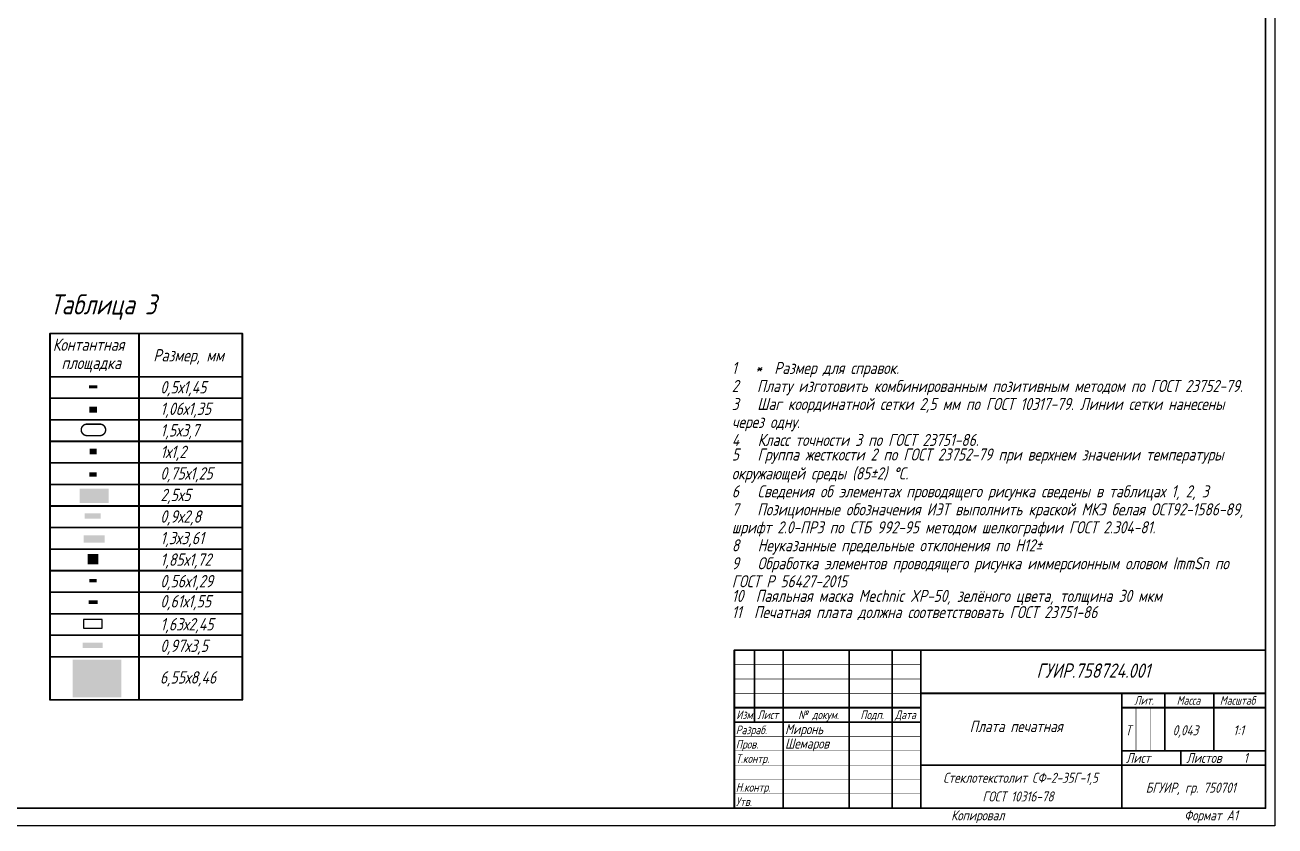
# Model space of a CAD drawing. Header units: millimetres. Extents: x 57 to 898, y 51 to 645.
# Drawn here: x 462.1 to 897.6, y 51.2 to 330 of the extents above; entities that cross this region are included whole.
import ezdxf

# ---------------------------------------------------------------- set-up
doc = ezdxf.new("R2010")
doc.units = ezdxf.units.MM
for name, color, linetype in [('KONTUR', 7, 'Continuous'), ('Mechanical13', 56, 'Continuous'), ('Mechanical7', 56, 'Continuous')]:
    doc.layers.add(name, color=color, linetype=linetype)
doc.styles.add('GOST type A', font='gost.TTF', dxfattribs={"oblique": 15, "height": 0.2})

msp = doc.modelspace()

# ---------------------------------------------------------------- hatches: boundary and pattern name
at = {"layer": 'Mechanical7'}
for points in [[(487.279, 204.594), (487.279, 203.594), (484.379, 203.594), (484.379, 204.594)], [(484.483, 195.033), (484.483, 197.155), (487.175, 197.155), (487.175, 195.033)], [(484.629, 180.594), (484.629, 182.594), (487.029, 182.594), (487.029, 180.594)], [(484.579, 172.844), (484.579, 174.344), (487.079, 174.344), (487.079, 172.844)], [(481.21, 163.594), (481.21, 168.594), (491.21, 168.594), (491.21, 163.594)], [(482.603, 149.799), (482.603, 152.389), (489.817, 152.389), (489.817, 149.799)], [(483.98, 145.846), (487.678, 145.846), (487.678, 142.342), (483.98, 142.342)], [(487.12, 137.154), (487.12, 136.034), (484.538, 136.034), (484.538, 137.154)], [(484.28, 128.484), (484.28, 129.704), (487.378, 129.704), (487.378, 128.484)], [(489.204, 115.058), (489.204, 113.13), (482.216, 113.13), (482.216, 115.058)], [(478.752, 96.041), (478.752, 109.147), (495.668, 109.147), (495.668, 96.041)]]:
    msp.add_hatch(color=7, dxfattribs=at).paths.add_polyline_path(points)
h = msp.add_hatch(color=7, dxfattribs=at)
edge = h.paths.add_edge_path()
edge.add_arc((482.946, 158.23), 0.036, 180, 270)
edge.add_line((482.946, 158.194), (488.474, 158.194))
edge.add_arc((488.474, 158.23), 0.036, 270, 360)
edge.add_line((488.51, 158.23), (488.51, 159.958))
edge.add_arc((488.474, 159.958), 0.036, 0, 90)
edge.add_line((488.474, 159.994), (482.946, 159.994))
edge.add_arc((482.946, 159.958), 0.036, 90, 180)
edge.add_line((482.91, 159.958), (482.91, 158.23))

# ---------------------------------------------------------------- linework, layer by layer
at = {"layer": 'KONTUR'}
for p, q in [((897.562, 645.218), (897.562, 51.218)), ((897.562, 51.218), (56.562, 51.218))]:
    msp.add_line(p, q, dxfattribs=at)
at = {"layer": 'Mechanical13', "color": 7}
for points, const_width in [([(894.21, 57.394), (894.21, 641.394)], 0.6), ([(894.21, 112.394), (894.21, 120.394)], 0.6), ([(709.21, 112.394), (894.21, 112.394)], 0.6), ([(709.21, 57.394), (709.21, 112.394)], 0.6), ([(716.21, 87.394), (716.21, 112.394)], 0.6), ([(726.21, 57.394), (726.21, 112.394)], 0.6), ([(749.21, 57.394), (749.21, 112.394)], 0.6), ([(764.21, 57.394), (764.21, 112.394)], 0.6), ([(774.21, 112.394), (894.21, 112.394)], 0.6), ([(774.21, 57.394), (774.21, 112.394)], 0.6), ([(709.21, 107.394), (774.21, 107.394)], 0.18), ([(709.21, 102.394), (774.21, 102.394)], 0.18), ([(709.21, 97.394), (774.21, 97.394)], 0.18), ([(774.21, 97.394), (894.21, 97.394)], 0.6), ([(844.21, 57.394), (844.21, 97.394)], 0.6), ([(859.21, 77.394), (859.21, 97.394)], 0.6), ([(876.21, 77.394), (876.21, 97.394)], 0.6), ([(709.21, 92.394), (774.21, 92.394)], 0.6), ([(844.21, 92.394), (859.21, 92.394)], 0.6), ([(849.17, 77.394), (849.17, 92.394)], 0.18), ([(854.19, 77.394), (854.19, 92.394)], 0.18), ([(859.21, 92.394), (894.21, 92.394)], 0.6), ([(709.21, 87.394), (774.21, 87.394)], 0.6), ([(709.21, 82.394), (774.21, 82.394)], 0.18), ([(709.21, 77.394), (774.21, 77.394)], 0.18), ([(844.21, 77.394), (894.21, 77.394)], 0.6), ([(864.78, 72.394), (864.78, 77.394)], 0.6), ([(709.21, 72.394), (774.21, 72.394)], 0.18), ([(774.21, 72.394), (844.21, 72.394)], 0.6), ([(844.21, 72.394), (894.21, 72.394)], 0.6), ([(709.21, 67.394), (774.21, 67.394)], 0.18), ([(709.21, 62.394), (774.21, 62.394)], 0.18), ([(78.21, 57.394), (894.21, 57.394)], 0.6)]:
    msp.add_lwpolyline(points, dxfattribs=dict(at, const_width=const_width))
for points, const_width in [([(709.06, 112.394, 1), (709.36, 112.394, 1)], 0.3), ([(709.06, 112.394, 1), (709.36, 112.394, 1)], 0.3), ([(716.06, 112.394, 1), (716.36, 112.394, 1)], 0.3), ([(726.06, 112.394, 1), (726.36, 112.394, 1)], 0.3), ([(749.06, 112.394, 1), (749.36, 112.394, 1)], 0.3), ([(764.06, 112.394, 1), (764.36, 112.394, 1)], 0.3), ([(774.06, 112.394, 1), (774.36, 112.394, 1)], 0.3), ([(774.06, 112.394, 1), (774.36, 112.394, 1)], 0.3), ([(894.06, 112.394, 1), (894.36, 112.394, 1)], 0.3), ([(894.06, 112.394, 1), (894.36, 112.394, 1)], 0.3), ([(894.06, 112.394, 1), (894.36, 112.394, 1)], 0.3), ([(709.165, 107.394, 1), (709.255, 107.394, 1)], 0.09), ([(774.165, 107.394, 1), (774.255, 107.394, 1)], 0.09), ([(709.165, 102.394, 1), (709.255, 102.394, 1)], 0.09), ([(774.165, 102.394, 1), (774.255, 102.394, 1)], 0.09), ([(709.165, 97.394, 1), (709.255, 97.394, 1)], 0.09), ([(774.06, 97.394, 1), (774.36, 97.394, 1)], 0.3), ([(774.165, 97.394, 1), (774.255, 97.394, 1)], 0.09), ([(844.06, 97.394, 1), (844.36, 97.394, 1)], 0.3), ([(859.06, 97.394, 1), (859.36, 97.394, 1)], 0.3), ([(876.06, 97.394, 1), (876.36, 97.394, 1)], 0.3), ([(894.06, 97.394, 1), (894.36, 97.394, 1)], 0.3), ([(709.06, 92.394, 1), (709.36, 92.394, 1)], 0.3), ([(774.06, 92.394, 1), (774.36, 92.394, 1)], 0.3), ([(844.06, 92.394, 1), (844.36, 92.394, 1)], 0.3), ([(849.125, 92.394, 1), (849.215, 92.394, 1)], 0.09), ([(854.145, 92.394, 1), (854.235, 92.394, 1)], 0.09), ([(859.06, 92.394, 1), (859.36, 92.394, 1)], 0.3), ([(859.06, 92.394, 1), (859.36, 92.394, 1)], 0.3), ([(894.06, 92.394, 1), (894.36, 92.394, 1)], 0.3), ([(709.06, 87.394, 1), (709.36, 87.394, 1)], 0.3), ([(716.06, 87.394, 1), (716.36, 87.394, 1)], 0.3), ([(774.06, 87.394, 1), (774.36, 87.394, 1)], 0.3), ([(709.165, 82.394, 1), (709.255, 82.394, 1)], 0.09), ([(774.165, 82.394, 1), (774.255, 82.394, 1)], 0.09), ([(709.165, 77.394, 1), (709.255, 77.394, 1)], 0.09), ([(774.165, 77.394, 1), (774.255, 77.394, 1)], 0.09), ([(844.06, 77.394, 1), (844.36, 77.394, 1)], 0.3), ([(849.125, 77.394, 1), (849.215, 77.394, 1)], 0.09), ([(854.145, 77.394, 1), (854.235, 77.394, 1)], 0.09), ([(859.06, 77.394, 1), (859.36, 77.394, 1)], 0.3), ([(864.63, 77.394, 1), (864.93, 77.394, 1)], 0.3), ([(876.06, 77.394, 1), (876.36, 77.394, 1)], 0.3), ([(894.06, 77.394, 1), (894.36, 77.394, 1)], 0.3), ([(709.165, 72.394, 1), (709.255, 72.394, 1)], 0.09), ([(774.06, 72.394, 1), (774.36, 72.394, 1)], 0.3), ([(774.165, 72.394, 1), (774.255, 72.394, 1)], 0.09), ([(844.06, 72.394, 1), (844.36, 72.394, 1)], 0.3), ([(844.06, 72.394, 1), (844.36, 72.394, 1)], 0.3), ([(864.63, 72.394, 1), (864.93, 72.394, 1)], 0.3), ([(894.06, 72.394, 1), (894.36, 72.394, 1)], 0.3), ([(709.165, 67.394, 1), (709.255, 67.394, 1)], 0.09), ([(774.165, 67.394, 1), (774.255, 67.394, 1)], 0.09), ([(709.165, 62.394, 1), (709.255, 62.394, 1)], 0.09), ([(774.165, 62.394, 1), (774.255, 62.394, 1)], 0.09), ([(709.06, 57.394, 1), (709.36, 57.394, 1)], 0.3), ([(726.06, 57.394, 1), (726.36, 57.394, 1)], 0.3), ([(749.06, 57.394, 1), (749.36, 57.394, 1)], 0.3), ([(764.06, 57.394, 1), (764.36, 57.394, 1)], 0.3), ([(774.06, 57.394, 1), (774.36, 57.394, 1)], 0.3), ([(844.06, 57.394, 1), (844.36, 57.394, 1)], 0.3), ([(894.06, 57.394, 1), (894.36, 57.394, 1)], 0.3), ([(894.06, 57.394, 1), (894.36, 57.394, 1)], 0.3)]:
    msp.add_lwpolyline(points, format="xyb", close=True, dxfattribs=dict(at, const_width=const_width))
at = {"layer": 'Mechanical7', "color": 7}
for p, q in [((488.964, 123.094), (482.457, 123.094)), ((482.457, 123.094), (482.457, 120.094)), ((488.964, 120.094), (488.964, 123.094)), ((482.457, 120.094), (488.964, 120.094))]:
    msp.add_line(p, q, dxfattribs=at)
for points, const_width in [([(470.829, 222.594), (537.829, 222.594)], 0.6), ([(470.829, 95.094), (470.829, 222.594)], 0.6), ([(501.829, 95.094), (501.829, 222.594)], 0.6), ([(537.829, 95.094), (537.829, 222.594)], 0.6), ([(470.829, 207.594), (537.829, 207.594)], 0.6), ([(470.829, 200.094), (537.829, 200.094)], 0.6), ([(470.829, 192.594), (537.829, 192.594)], 0.6), ([(483.71, 191.094), (488.21, 191.094)], 0.5), ([(483.71, 187.094), (488.21, 187.094)], 0.5), ([(470.829, 185.094), (537.829, 185.094)], 0.6), ([(470.829, 177.594), (537.829, 177.594)], 0.6), ([(470.829, 170.094), (537.829, 170.094)], 0.6), ([(470.829, 162.594), (537.829, 162.594)], 0.6), ([(470.829, 155.094), (537.829, 155.094)], 0.6), ([(470.829, 147.594), (537.829, 147.594)], 0.6), ([(470.829, 140.094), (537.829, 140.094)], 0.6), ([(470.829, 132.594), (537.829, 132.594)], 0.6), ([(470.829, 125.094), (537.829, 125.094)], 0.6), ([(470.829, 117.594), (537.829, 117.594)], 0.6), ([(470.829, 110.094), (537.829, 110.094)], 0.6), ([(470.829, 95.094), (537.829, 95.094)], 0.6)]:
    msp.add_lwpolyline(points, dxfattribs=dict(at, const_width=const_width))
for points, const_width in [([(470.679, 222.594, 1), (470.979, 222.594, 1)], 0.3), ([(470.679, 222.594, 1), (470.979, 222.594, 1)], 0.3), ([(501.679, 222.594, 1), (501.979, 222.594, 1)], 0.3), ([(537.679, 222.594, 1), (537.979, 222.594, 1)], 0.3), ([(537.679, 222.594, 1), (537.979, 222.594, 1)], 0.3), ([(470.679, 207.594, 1), (470.979, 207.594, 1)], 0.3), ([(537.679, 207.594, 1), (537.979, 207.594, 1)], 0.3), ([(470.679, 200.094, 1), (470.979, 200.094, 1)], 0.3), ([(537.679, 200.094, 1), (537.979, 200.094, 1)], 0.3), ([(470.679, 192.594, 1), (470.979, 192.594, 1)], 0.3), ([(537.679, 192.594, 1), (537.979, 192.594, 1)], 0.3), ([(483.585, 191.094, 1), (483.835, 191.094, 1)], 0.25), ([(483.585, 191.094, 1), (483.835, 191.094, 1)], 0.25), ([(483.585, 187.094, 1), (483.835, 187.094, 1)], 0.25), ([(483.585, 187.094, 1), (483.835, 187.094, 1)], 0.25), ([(488.085, 191.094, 1), (488.335, 191.094, 1)], 0.25), ([(488.085, 191.094, 1), (488.335, 191.094, 1)], 0.25), ([(488.085, 187.094, 1), (488.335, 187.094, 1)], 0.25), ([(488.085, 187.094, 1), (488.335, 187.094, 1)], 0.25), ([(470.679, 185.094, 1), (470.979, 185.094, 1)], 0.3), ([(537.679, 185.094, 1), (537.979, 185.094, 1)], 0.3), ([(470.679, 177.594, 1), (470.979, 177.594, 1)], 0.3), ([(537.679, 177.594, 1), (537.979, 177.594, 1)], 0.3), ([(470.679, 170.094, 1), (470.979, 170.094, 1)], 0.3), ([(537.679, 170.094, 1), (537.979, 170.094, 1)], 0.3), ([(470.679, 162.594, 1), (470.979, 162.594, 1)], 0.3), ([(537.679, 162.594, 1), (537.979, 162.594, 1)], 0.3), ([(470.679, 155.094, 1), (470.979, 155.094, 1)], 0.3), ([(537.679, 155.094, 1), (537.979, 155.094, 1)], 0.3), ([(470.679, 147.594, 1), (470.979, 147.594, 1)], 0.3), ([(537.679, 147.594, 1), (537.979, 147.594, 1)], 0.3), ([(470.679, 140.094, 1), (470.979, 140.094, 1)], 0.3), ([(537.679, 140.094, 1), (537.979, 140.094, 1)], 0.3), ([(470.679, 132.594, 1), (470.979, 132.594, 1)], 0.3), ([(537.679, 132.594, 1), (537.979, 132.594, 1)], 0.3), ([(470.679, 125.094, 1), (470.979, 125.094, 1)], 0.3), ([(537.679, 125.094, 1), (537.979, 125.094, 1)], 0.3), ([(470.679, 117.594, 1), (470.979, 117.594, 1)], 0.3), ([(537.679, 117.594, 1), (537.979, 117.594, 1)], 0.3), ([(470.679, 110.094, 1), (470.979, 110.094, 1)], 0.3), ([(537.679, 110.094, 1), (537.979, 110.094, 1)], 0.3), ([(470.679, 95.094, 1), (470.979, 95.094, 1)], 0.3), ([(470.679, 95.094, 1), (470.979, 95.094, 1)], 0.3), ([(501.679, 95.094, 1), (501.979, 95.094, 1)], 0.3), ([(537.679, 95.094, 1), (537.979, 95.094, 1)], 0.3), ([(537.679, 95.094, 1), (537.979, 95.094, 1)], 0.3)]:
    msp.add_lwpolyline(points, format="xyb", close=True, dxfattribs=dict(at, const_width=const_width))
at = {"layer": 'Mechanical7', "color": 7, "const_width": 0.5}
for points in [[(483.71, 187.094, -1), (483.71, 191.094)], [(488.21, 191.094, -1), (488.21, 187.094)]]:
    msp.add_lwpolyline(points, format="xyb", dxfattribs=at)

# ---------------------------------------------------------------- texts
at = {"layer": 'Mechanical13', "color": 7, "style": 'GOST type A', "oblique": 15}
for s, height, p in [('1   *  Размер для справок.', 4.2, (708.354, 208.527)), ('2   Плату изготовить комбинированным позитивным методом по ГОСТ 23752-79.', 4.2, (708.354, 202.267)), ('3   Шаг координатной сетки 2,5 мм по ГОСТ 10317-79. Линии сетки нанесены', 4.2, (708.354, 196.006)), ('через одну.', 4.2, (708.354, 189.745)), ('4   Класс точности 3 по ГОСТ 23751-86.', 4.2, (708.354, 183.485)), ('5   Группа жесткости 2 по ГОСТ 23752-79 при верхнем значении температуры', 4.2, (708.354, 178.419)), ('окружающей среды (85±2) °С.', 4.2, (708.354, 171.859)), ('6   Сведения об элементах проводящего рисунка сведены в таблицах 1, 2, 3', 4.2, (708.354, 165.599)), ('7   Позиционные обозначения ИЭТ выполнить краской МКЭ белая ОСТ92-1586-89,', 4.2, (708.354, 159.331)), ('шрифт 2.0-ПРЗ по СТБ 992-95 методом шелкографии ГОСТ 2.304-81.', 4.2, (708.354, 153.071)), ('8   Неуказанные предельные отклонения по Н12±', 4.2, (708.354, 146.81)), ('9   Обработка элементов проводящего рисунка иммерсионным оловом ImmSn по', 4.2, (708.354, 140.549)), ('ГОСТ Р 56427-2015', 4.2, (708.354, 134.289)), ('10  Паяльная маска Mechnic XP-50, зелёного цвета, толщина 30 мкм', 4.2, (708.354, 129.208)), ('11  Печатная плата должна соответствовать ГОСТ 23751-86', 4.2, (708.354, 123.552)), ('ГУИР.758724.001', 5, (814.477, 102.786)), ('Лит.', 3, (848.538, 93.419)), ('Масса', 3, (863.32, 93.419)), ('Масштаб', 3, (878.347, 93.419)), ('Изм.', 3, (709.897, 88.419)), ('Лист', 3, (717.235, 88.419)), ('№ докум.', 3, (731.482, 88.419)), ('Подп.', 3, (753.133, 88.419)), ('Дата', 3, (765.175, 88.419)), ('Плата печатная', 4, (791.208, 83.887)), ('Разраб.', 3, (709.743, 83.165)), ('Миронь', 3.5, (726.89, 83.165)), ('Т', 3.5, (845.438, 82.786)), ('0,043', 3.5, (861.913, 82.786)), ('1:1', 3.5, (883.031, 82.786)), ('Пров.', 3, (709.743, 78.165)), ('Шемаров', 3.5, (726.89, 78.165)), ('Т.контр.', 3, (709.743, 73.165)), ('Лист', 3.5, (845.652, 73.165)), ('Листов', 3.5, (866.695, 73.165)), ('1', 3.5, (886.633, 73.165)), ('Стеклотекстолит СФ-2-35Г-1,5', 3.5, (781.97, 66.236)), ('Н.контр.', 3, (709.743, 63.165)), ('БГУИР, гр. 750701', 3.5, (852.531, 62.786)), ('Утв.', 3, (709.743, 58.165)), ('ГОСТ 10316-78', 3.5, (795.639, 59.736)), ('Копировал', 3.5, (784.743, 53.165)), ('Формат А1', 3.5, (865.921, 53.165))]:
    msp.add_text(s, height=height, dxfattribs=at).set_placement(p)
at = {"layer": 'Mechanical7', "color": 7, "style": 'GOST type A', "oblique": 15}
for s, height, p in [('Таблица 3', 7, (470.809, 229.276)), ('Контантная', 4.3, (471.809, 216.607)), ('Размер, мм', 4.3, (506.809, 212.89)), ('площадка', 4.3, (474.809, 210.236)), ('0,5х1,45', 4.3, (509.245, 201.781)), ('1,06х1,35', 4.3, (509.309, 194.281)), ('1,5х3,7', 4.3, (509.309, 186.781)), ('1х1,2', 4.3, (509.309, 179.281)), ('0,75х1,25', 4.3, (509.245, 171.781)), ('2,5х5', 4.3, (509.316, 164.281)), ('0,9х2,8', 4.3, (509.245, 156.781)), ('1,3х3,61', 4.3, (509.309, 149.281)), ('1,85х1,72', 4.3, (509.309, 141.781)), ('0,56х1,29', 4.3, (509.245, 134.281)), ('0,61х1,55', 4.3, (509.245, 127.281)), ('1,63х2,45', 4.3, (509.309, 119.281)), ('0,97х3,5', 4.3, (509.245, 111.781)), ('6,55х8,46', 4.3, (509.126, 100.781))]:
    msp.add_text(s, height=height, dxfattribs=at).set_placement(p)

doc.saveas('drawing.dxf')
